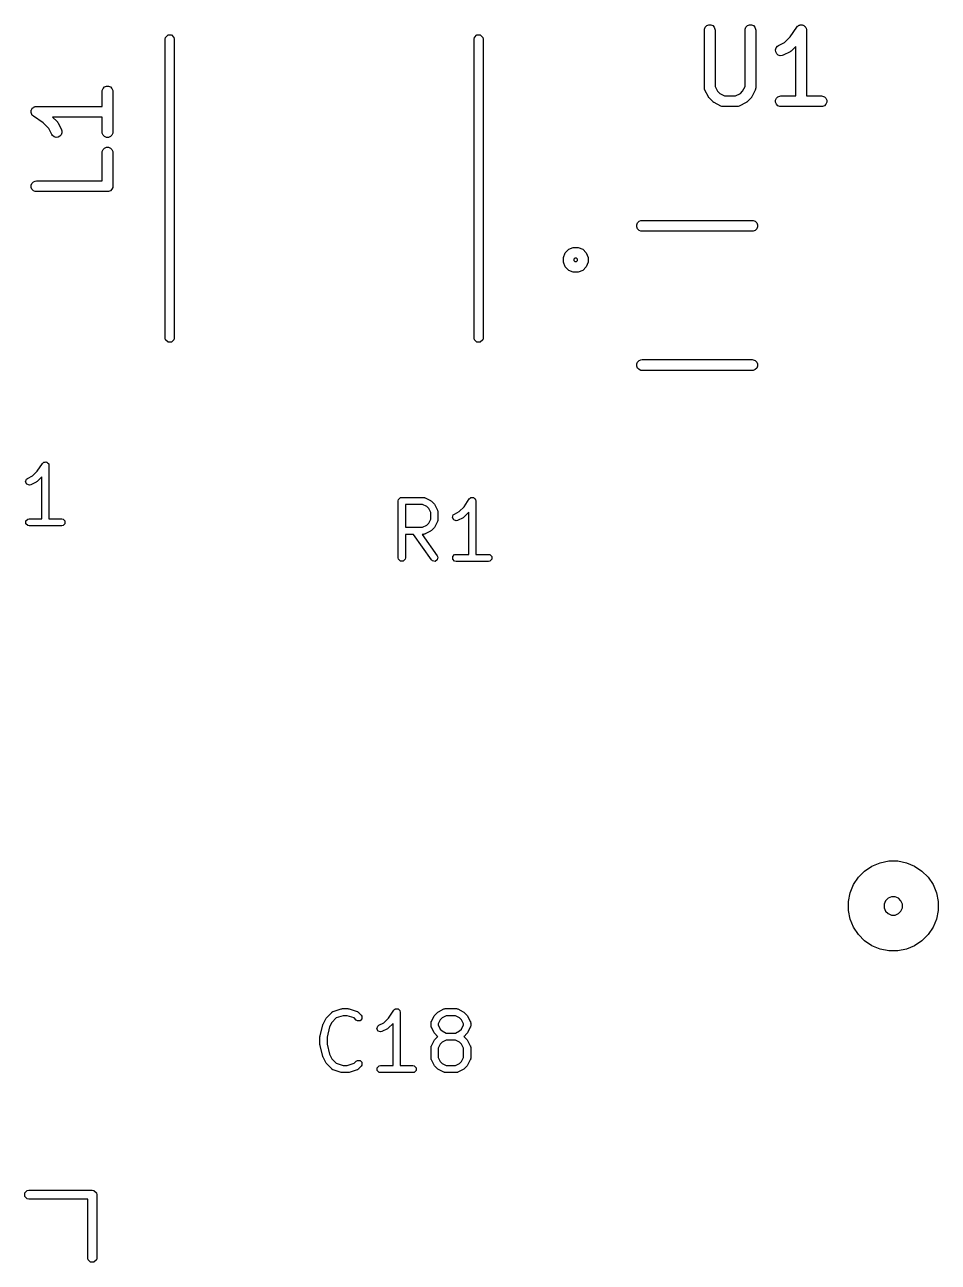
# Model space of a CAD drawing. Header units: inches. Extents: x 2.77 to 6.15, y -3.55 to -1.72.
# Drawn here: x 4.48 to 4.986, y -2.405 to -1.72 of the extents above; entities that cross this region are included whole.
import ezdxf

# ---------------------------------------------------------------- set-up
doc = ezdxf.new("R2010")
doc.units = ezdxf.units.IN
doc.header["$MEASUREMENT"] = 0
doc.layers.add('F.Silkscreen', color=41, linetype='CONTINUOUS', true_color=0xf2eda1)

msp = doc.modelspace()

# ---------------------------------------------------------------- linework, layer by layer
at = {"layer": 'F.Silkscreen', "linetype": 'CONTINUOUS'}
for p, q in [((4.85611, -1.72334), (4.85616, -1.72276)), ((4.85611, -1.75521), (4.85611, -1.72334)), ((4.85616, -1.72276), (4.8566, -1.7217)), ((4.8566, -1.7217), (4.85742, -1.72088)), ((4.85742, -1.72088), (4.85848, -1.72044)), ((4.85848, -1.72044), (4.85963, -1.72044)), ((4.85963, -1.72044), (4.8607, -1.72088)), ((4.8607, -1.72088), (4.86151, -1.7217)), ((4.86151, -1.7217), (4.86195, -1.72276)), ((4.86195, -1.72276), (4.86201, -1.72334)), ((4.86201, -1.72334), (4.86201, -1.75451)), ((4.8786, -1.72334), (4.87866, -1.72276)), ((4.8786, -1.75451), (4.8786, -1.72334)), ((4.87866, -1.72276), (4.8791, -1.7217)), ((4.8791, -1.7217), (4.87992, -1.72088)), ((4.87992, -1.72088), (4.88098, -1.72044)), ((4.88098, -1.72044), (4.88213, -1.72044)), ((4.88213, -1.72044), (4.8832, -1.72088)), ((4.8832, -1.72088), (4.88401, -1.7217)), ((4.88401, -1.7217), (4.88445, -1.72276)), ((4.88445, -1.72276), (4.88451, -1.72334)), ((4.88451, -1.72334), (4.88451, -1.75521)), ((4.90363, -1.72708), (4.90722, -1.7217)), ((4.90722, -1.7217), (4.90759, -1.72125)), ((4.90722, -1.7217), (4.90722, -1.7217)), ((4.90722, -1.7217), (4.90722, -1.7217)), ((4.90722, -1.7217), (4.90722, -1.7217)), ((4.90759, -1.72125), (4.90783, -1.72109)), ((4.90783, -1.72109), (4.90804, -1.72088)), ((4.90804, -1.72088), (4.9083, -1.72077)), ((4.9083, -1.72077), (4.90854, -1.72061)), ((4.90854, -1.72061), (4.90883, -1.72056)), ((4.90883, -1.72056), (4.9091, -1.72044)), ((4.9091, -1.72044), (4.90939, -1.72044)), ((4.90939, -1.72044), (4.90967, -1.72039)), ((4.90967, -1.72039), (4.90996, -1.72044)), ((4.90996, -1.72044), (4.91025, -1.72044)), ((4.91025, -1.72044), (4.91052, -1.72055)), ((4.91052, -1.72055), (4.9108, -1.72061)), ((4.9108, -1.72061), (4.91105, -1.72077)), ((4.91105, -1.72077), (4.91132, -1.72088)), ((4.91132, -1.72088), (4.91152, -1.72109)), ((4.91152, -1.72109), (4.91176, -1.72125)), ((4.91176, -1.72125), (4.91193, -1.72149)), ((4.91193, -1.72149), (4.91213, -1.7217)), ((4.91213, -1.7217), (4.91224, -1.72197)), ((4.91224, -1.72197), (4.9124, -1.72221)), ((4.9124, -1.72221), (4.91246, -1.72249)), ((4.91246, -1.72249), (4.91257, -1.72276)), ((4.91257, -1.72276), (4.91263, -1.72333)), ((4.91263, -1.72333), (4.91263, -1.72334)), ((4.91263, -1.72334), (4.91263, -1.72334)), ((4.91263, -1.72334), (4.91263, -1.72334)), ((4.91263, -1.72334), (4.91263, -1.75976)), ((4.55774, -1.72835), (4.55793, -1.72739)), ((4.55774, -1.8937), (4.55774, -1.72835)), ((4.55793, -1.72739), (4.55928, -1.72604)), ((4.55928, -1.72604), (4.56119, -1.72604)), ((4.56119, -1.72604), (4.56255, -1.72739)), ((4.56255, -1.72739), (4.56274, -1.72835)), ((4.56274, -1.72835), (4.56274, -1.8937)), ((4.7286, -1.72835), (4.72879, -1.72739)), ((4.7286, -1.8937), (4.7286, -1.72835)), ((4.72879, -1.72739), (4.73015, -1.72604)), ((4.73015, -1.72604), (4.73206, -1.72604)), ((4.73206, -1.72604), (4.73341, -1.72739)), ((4.73341, -1.72739), (4.7336, -1.72835)), ((4.7336, -1.72835), (4.7336, -1.8937)), ((4.89711, -1.73195), (4.90043, -1.73029)), ((4.90043, -1.73029), (4.90363, -1.72708)), ((4.8955, -1.73422), (4.89586, -1.73313)), ((4.89558, -1.73537), (4.8955, -1.73422)), ((4.8961, -1.7364), (4.89558, -1.73537)), ((4.89586, -1.73313), (4.89662, -1.73226)), ((4.89697, -1.73715), (4.8961, -1.7364)), ((4.89662, -1.73226), (4.89711, -1.73195)), ((4.89806, -1.73752), (4.89697, -1.73715)), ((4.89921, -1.73744), (4.89806, -1.73752)), ((4.89975, -1.73723), (4.89921, -1.73744)), ((4.9035, -1.73535), (4.89975, -1.73723)), ((4.90375, -1.7352), (4.9035, -1.73535)), ((4.90382, -1.73517), (4.90375, -1.7352)), ((4.9039, -1.7351), (4.90382, -1.73517)), ((4.90399, -1.73505), (4.9039, -1.7351)), ((4.90404, -1.73499), (4.90399, -1.73505)), ((4.90427, -1.7348), (4.90404, -1.73499)), ((4.90672, -1.73234), (4.90427, -1.7348)), ((4.90672, -1.75976), (4.90672, -1.73234)), ((4.52283, -1.75726), (4.52288, -1.75669)), ((4.52283, -1.76556), (4.52283, -1.75726)), ((4.52288, -1.75669), (4.52333, -1.75562)), ((4.52333, -1.75562), (4.52414, -1.75481)), ((4.52414, -1.75481), (4.5252, -1.75437)), ((4.5252, -1.75437), (4.52636, -1.75437)), ((4.52636, -1.75437), (4.52742, -1.75481)), ((4.52742, -1.75481), (4.52824, -1.75562)), ((4.52824, -1.75562), (4.52868, -1.75669)), ((4.52868, -1.75669), (4.52873, -1.75726)), ((4.52873, -1.75726), (4.52873, -1.77976)), ((4.85616, -1.75579), (4.85611, -1.75521)), ((4.8562, -1.75588), (4.85616, -1.75579)), ((4.85621, -1.75599), (4.8562, -1.75588)), ((4.85642, -1.75653), (4.85621, -1.75599)), ((4.85829, -1.76028), (4.85642, -1.75653)), ((4.86201, -1.75451), (4.86336, -1.75721)), ((4.86336, -1.75721), (4.86456, -1.75841)), ((4.86456, -1.75841), (4.86725, -1.75976)), ((4.87336, -1.75976), (4.87606, -1.75841)), ((4.87606, -1.75841), (4.87725, -1.75721)), ((4.87725, -1.75721), (4.8786, -1.75451)), ((4.8842, -1.75653), (4.88232, -1.76028)), ((4.8844, -1.75599), (4.8842, -1.75653)), ((4.88441, -1.75588), (4.8844, -1.75599)), ((4.88445, -1.75579), (4.88441, -1.75588)), ((4.88451, -1.75521), (4.88445, -1.75579)), ((4.48477, -1.76606), (4.48504, -1.76595)), ((4.48504, -1.76595), (4.48528, -1.76579)), ((4.48528, -1.76579), (4.48556, -1.76573)), ((4.48556, -1.76573), (4.48583, -1.76562)), ((4.48583, -1.76562), (4.4864, -1.76556)), ((4.4864, -1.76556), (4.48641, -1.76556)), ((4.48641, -1.76556), (4.48641, -1.76556)), ((4.48641, -1.76556), (4.48641, -1.76556)), ((4.48641, -1.76556), (4.52283, -1.76556)), ((4.85845, -1.76053), (4.85829, -1.76028)), ((4.85848, -1.7606), (4.85845, -1.76053)), ((4.85854, -1.76068), (4.85848, -1.7606)), ((4.8586, -1.76077), (4.85854, -1.76068)), ((4.85866, -1.76082), (4.8586, -1.76077)), ((4.85885, -1.76105), (4.85866, -1.76082)), ((4.86072, -1.76292), (4.85885, -1.76105)), ((4.86095, -1.76311), (4.86072, -1.76292)), ((4.861, -1.76317), (4.86095, -1.76311)), ((4.86109, -1.76322), (4.861, -1.76317)), ((4.86117, -1.76329), (4.86109, -1.76322)), ((4.86124, -1.76332), (4.86117, -1.76329)), ((4.86149, -1.76348), (4.86124, -1.76332)), ((4.86524, -1.76535), (4.86149, -1.76348)), ((4.86578, -1.76556), (4.86524, -1.76535)), ((4.86588, -1.76556), (4.86578, -1.76556)), ((4.86598, -1.76561), (4.86588, -1.76556)), ((4.86656, -1.76566), (4.86598, -1.76561)), ((4.87406, -1.76566), (4.86656, -1.76566)), ((4.86725, -1.75976), (4.87336, -1.75976)), ((4.87463, -1.76561), (4.87406, -1.76566)), ((4.87473, -1.76556), (4.87463, -1.76561)), ((4.87484, -1.76556), (4.87473, -1.76556)), ((4.87538, -1.76535), (4.87484, -1.76556)), ((4.87913, -1.76348), (4.87538, -1.76535)), ((4.87937, -1.76332), (4.87913, -1.76348)), ((4.87945, -1.76329), (4.87937, -1.76332)), ((4.87953, -1.76322), (4.87945, -1.76329)), ((4.87962, -1.76317), (4.87953, -1.76322)), ((4.87967, -1.76311), (4.87962, -1.76317)), ((4.87989, -1.76292), (4.87967, -1.76311)), ((4.88177, -1.76105), (4.87989, -1.76292)), ((4.88195, -1.76082), (4.88177, -1.76105)), ((4.88201, -1.76077), (4.88195, -1.76082)), ((4.88207, -1.76068), (4.88201, -1.76077)), ((4.88214, -1.7606), (4.88207, -1.76068)), ((4.88217, -1.76053), (4.88214, -1.7606)), ((4.88232, -1.76028), (4.88217, -1.76053)), ((4.89553, -1.76213), (4.89597, -1.76107)), ((4.89553, -1.76329), (4.89553, -1.76213)), ((4.89597, -1.76435), (4.89553, -1.76329)), ((4.89597, -1.76107), (4.89679, -1.76025)), ((4.89679, -1.76516), (4.89597, -1.76435)), ((4.89679, -1.76025), (4.89785, -1.75981)), ((4.89785, -1.76561), (4.89679, -1.76516)), ((4.89785, -1.75981), (4.89843, -1.75976)), ((4.89843, -1.76566), (4.89785, -1.76561)), ((4.89843, -1.75976), (4.90672, -1.75976)), ((4.92093, -1.76566), (4.89843, -1.76566)), ((4.91263, -1.75976), (4.92093, -1.75976)), ((4.92093, -1.75976), (4.9215, -1.75981)), ((4.9215, -1.76561), (4.92093, -1.76566)), ((4.9215, -1.75981), (4.92257, -1.76025)), ((4.92257, -1.76516), (4.9215, -1.76561)), ((4.92257, -1.76025), (4.92338, -1.76107)), ((4.92338, -1.76435), (4.92257, -1.76516)), ((4.92338, -1.76107), (4.92382, -1.76213)), ((4.92382, -1.76329), (4.92338, -1.76435)), ((4.92382, -1.76213), (4.92382, -1.76329)), ((4.48346, -1.76852), (4.48351, -1.76823)), ((4.48351, -1.7688), (4.48346, -1.76852)), ((4.48351, -1.76794), (4.48362, -1.76767)), ((4.48351, -1.76823), (4.48351, -1.76794)), ((4.48351, -1.76909), (4.48351, -1.7688)), ((4.48363, -1.76936), (4.48351, -1.76909)), ((4.48362, -1.76767), (4.48368, -1.76739)), ((4.48368, -1.76965), (4.48363, -1.76936)), ((4.48368, -1.76739), (4.48384, -1.76714)), ((4.48384, -1.76989), (4.48368, -1.76965)), ((4.48384, -1.76714), (4.48396, -1.76687)), ((4.48396, -1.77015), (4.48384, -1.76989)), ((4.48396, -1.76687), (4.48416, -1.76667)), ((4.48416, -1.77036), (4.48396, -1.77015)), ((4.48416, -1.76667), (4.48432, -1.76643)), ((4.48432, -1.7706), (4.48416, -1.77036)), ((4.48432, -1.76643), (4.48456, -1.76626)), ((4.48477, -1.77097), (4.48432, -1.7706)), ((4.48456, -1.76626), (4.48477, -1.76606)), ((4.49015, -1.77456), (4.48477, -1.77097)), ((4.48477, -1.77097), (4.48477, -1.77097)), ((4.48477, -1.77097), (4.48477, -1.77097)), ((4.48477, -1.77097), (4.48477, -1.77097)), ((4.52283, -1.77147), (4.49541, -1.77147)), ((4.49541, -1.77147), (4.49787, -1.77392)), ((4.52283, -1.77976), (4.52283, -1.77147)), ((4.49336, -1.77776), (4.49015, -1.77456)), ((4.49502, -1.78108), (4.49336, -1.77776)), ((4.49787, -1.77392), (4.49806, -1.77415)), ((4.49806, -1.77415), (4.49812, -1.7742)), ((4.49812, -1.7742), (4.49817, -1.77429)), ((4.49817, -1.77429), (4.49824, -1.77437)), ((4.49824, -1.77437), (4.49827, -1.77444)), ((4.49827, -1.77444), (4.49843, -1.77469)), ((4.49843, -1.77469), (4.5003, -1.77844)), ((4.5003, -1.77844), (4.50051, -1.77898)), ((4.50051, -1.77898), (4.50059, -1.78013)), ((4.49533, -1.78157), (4.49502, -1.78108)), ((4.4962, -1.78233), (4.49533, -1.78157)), ((4.49729, -1.78269), (4.4962, -1.78233)), ((4.49844, -1.78261), (4.49729, -1.78269)), ((4.49947, -1.78209), (4.49844, -1.78261)), ((4.50022, -1.78122), (4.49947, -1.78209)), ((4.50059, -1.78013), (4.50022, -1.78122)), ((4.52288, -1.78034), (4.52283, -1.77976)), ((4.52333, -1.7814), (4.52288, -1.78034)), ((4.52414, -1.78222), (4.52333, -1.7814)), ((4.5252, -1.78266), (4.52414, -1.78222)), ((4.52636, -1.78266), (4.5252, -1.78266)), ((4.52742, -1.78222), (4.52636, -1.78266)), ((4.52824, -1.7814), (4.52742, -1.78222)), ((4.52868, -1.78034), (4.52824, -1.7814)), ((4.52873, -1.77976), (4.52868, -1.78034)), ((4.52283, -1.79101), (4.52288, -1.79043)), ((4.52283, -1.80681), (4.52283, -1.79101)), ((4.52288, -1.79043), (4.52333, -1.78937)), ((4.52333, -1.78937), (4.52414, -1.78856)), ((4.52414, -1.78856), (4.5252, -1.78811)), ((4.5252, -1.78811), (4.52636, -1.78811)), ((4.52636, -1.78811), (4.52742, -1.78856)), ((4.52742, -1.78856), (4.52824, -1.78937)), ((4.52824, -1.78937), (4.52868, -1.79043)), ((4.52868, -1.79043), (4.52873, -1.79101)), ((4.52873, -1.79101), (4.52873, -1.80976)), ((4.48477, -1.8073), (4.48583, -1.80686)), ((4.48583, -1.80686), (4.48641, -1.80681)), ((4.48641, -1.80681), (4.52283, -1.80681)), ((4.48351, -1.80918), (4.48396, -1.80812)), ((4.48351, -1.81033), (4.48351, -1.80918)), ((4.48396, -1.8114), (4.48351, -1.81033)), ((4.48396, -1.80812), (4.48477, -1.8073)), ((4.48477, -1.81221), (4.48396, -1.8114)), ((4.48583, -1.81265), (4.48477, -1.81221)), ((4.48641, -1.81271), (4.48583, -1.81265)), ((4.52578, -1.81271), (4.48641, -1.81271)), ((4.52636, -1.81265), (4.52578, -1.81271)), ((4.52742, -1.81221), (4.52636, -1.81265)), ((4.52824, -1.8114), (4.52742, -1.81221)), ((4.52868, -1.81033), (4.52824, -1.8114)), ((4.52873, -1.80976), (4.52868, -1.81033)), ((4.81864, -1.83103), (4.81909, -1.82994)), ((4.81864, -1.8322), (4.81864, -1.83103)), ((4.81909, -1.83328), (4.81864, -1.8322)), ((4.81909, -1.82994), (4.81992, -1.82912)), ((4.81992, -1.8341), (4.81909, -1.83328)), ((4.81992, -1.82912), (4.821, -1.82867)), ((4.821, -1.83455), (4.81992, -1.8341)), ((4.821, -1.82867), (4.82159, -1.82861)), ((4.82159, -1.82861), (4.88259, -1.82861)), ((4.88259, -1.82861), (4.88317, -1.82867)), ((4.88317, -1.82867), (4.88425, -1.82912)), ((4.88425, -1.8341), (4.88317, -1.83455)), ((4.88425, -1.82912), (4.88508, -1.82994)), ((4.88508, -1.83328), (4.88425, -1.8341)), ((4.88508, -1.82994), (4.88553, -1.83103)), ((4.88553, -1.8322), (4.88508, -1.83328)), ((4.88553, -1.83103), (4.88553, -1.8322)), ((4.82159, -1.83461), (4.821, -1.83455)), ((4.88259, -1.83461), (4.82159, -1.83461)), ((4.88317, -1.83455), (4.88259, -1.83461)), ((4.77803, -1.84905), (4.77908, -1.84653)), ((4.77908, -1.84653), (4.78101, -1.8446)), ((4.78101, -1.8446), (4.78353, -1.84356)), ((4.78353, -1.84356), (4.78626, -1.84356)), ((4.78626, -1.84356), (4.78878, -1.8446)), ((4.78878, -1.8446), (4.79072, -1.84653)), ((4.79072, -1.84653), (4.79176, -1.84905)), ((4.77803, -1.85001), (4.77803, -1.84905)), ((4.77803, -1.85179), (4.77803, -1.85001)), ((4.77908, -1.85431), (4.77803, -1.85179)), ((4.78101, -1.85624), (4.77908, -1.85431)), ((4.78448, -1.84942), (4.7839, -1.85001)), ((4.7839, -1.85001), (4.7839, -1.85083)), ((4.7839, -1.85083), (4.78448, -1.85142)), ((4.78531, -1.84942), (4.78448, -1.84942)), ((4.78448, -1.85142), (4.78531, -1.85142)), ((4.7859, -1.85001), (4.78531, -1.84942)), ((4.78531, -1.85142), (4.7859, -1.85083)), ((4.7859, -1.85083), (4.7859, -1.85001)), ((4.79072, -1.85431), (4.78878, -1.85624)), ((4.79176, -1.85179), (4.79072, -1.85431)), ((4.79176, -1.84905), (4.79176, -1.85179)), ((4.78353, -1.85729), (4.78101, -1.85624)), ((4.78626, -1.85729), (4.78353, -1.85729)), ((4.78878, -1.85624), (4.78626, -1.85729)), ((4.55793, -1.89466), (4.55774, -1.8937)), ((4.55928, -1.89601), (4.55793, -1.89466)), ((4.56119, -1.89601), (4.55928, -1.89601)), ((4.56255, -1.89466), (4.56119, -1.89601)), ((4.56274, -1.8937), (4.56255, -1.89466)), ((4.72879, -1.89466), (4.7286, -1.8937)), ((4.73015, -1.89601), (4.72879, -1.89466)), ((4.73206, -1.89601), (4.73015, -1.89601)), ((4.73341, -1.89466), (4.73206, -1.89601)), ((4.7336, -1.8937), (4.73341, -1.89466)), ((4.81864, -1.90803), (4.81909, -1.90694)), ((4.81864, -1.9092), (4.81864, -1.90803)), ((4.81909, -1.91028), (4.81864, -1.9092)), ((4.81909, -1.90694), (4.81992, -1.90612)), ((4.81992, -1.90612), (4.821, -1.90567)), ((4.821, -1.90567), (4.82159, -1.90561)), ((4.82159, -1.90561), (4.88259, -1.90561)), ((4.88259, -1.90561), (4.88317, -1.90567)), ((4.88317, -1.90567), (4.88425, -1.90612)), ((4.88425, -1.90612), (4.88508, -1.90694)), ((4.88508, -1.90694), (4.88553, -1.90803)), ((4.88553, -1.9092), (4.88508, -1.91028)), ((4.88553, -1.90803), (4.88553, -1.9092)), ((4.81992, -1.9111), (4.81909, -1.91028)), ((4.821, -1.91155), (4.81992, -1.9111)), ((4.82159, -1.91161), (4.821, -1.91155)), ((4.88259, -1.91161), (4.82159, -1.91161)), ((4.88317, -1.91155), (4.88259, -1.91161)), ((4.88425, -1.9111), (4.88317, -1.91155)), ((4.88508, -1.91028), (4.88425, -1.9111)), ((4.48689, -1.96734), (4.48978, -1.96301)), ((4.48978, -1.96301), (4.49032, -1.96246)), ((4.49032, -1.96246), (4.49052, -1.96242)), ((4.49052, -1.96242), (4.49066, -1.96228)), ((4.49066, -1.96228), (4.49124, -1.96228)), ((4.49124, -1.96228), (4.4918, -1.96217)), ((4.4918, -1.96217), (4.49197, -1.96228)), ((4.49197, -1.96228), (4.49217, -1.96228)), ((4.49217, -1.96228), (4.49258, -1.96268)), ((4.49258, -1.96268), (4.49305, -1.963)), ((4.49305, -1.963), (4.49309, -1.9632)), ((4.49309, -1.9632), (4.49324, -1.96334)), ((4.49324, -1.96334), (4.49339, -1.9641)), ((4.49339, -1.9641), (4.49339, -1.99363)), ((4.48154, -1.97134), (4.48425, -1.96998)), ((4.48425, -1.96998), (4.48689, -1.96734)), ((4.48945, -1.97035), (4.48681, -1.97299)), ((4.48945, -1.99363), (4.48945, -1.97035)), ((4.48045, -1.97324), (4.48093, -1.97181)), ((4.48113, -1.97458), (4.48045, -1.97324)), ((4.48093, -1.97181), (4.48154, -1.97134)), ((4.48256, -1.97506), (4.48113, -1.97458)), ((4.4833, -1.97486), (4.48256, -1.97506)), ((4.4863, -1.97336), (4.4833, -1.97486)), ((4.48655, -1.97316), (4.4863, -1.97336)), ((4.48681, -1.97299), (4.48655, -1.97316)), ((4.68667, -1.98378), (4.68682, -1.98303)), ((4.68667, -2.01528), (4.68667, -1.98378)), ((4.68682, -1.98303), (4.68789, -1.98196)), ((4.68789, -1.98196), (4.68864, -1.98181)), ((4.68864, -1.98181), (4.70064, -1.98181)), ((4.70064, -1.98181), (4.70074, -1.98183)), ((4.70074, -1.98183), (4.70078, -1.98182)), ((4.70078, -1.98182), (4.70108, -1.9819)), ((4.70108, -1.9819), (4.70139, -1.98196)), ((4.70139, -1.98196), (4.70143, -1.982)), ((4.70143, -1.982), (4.70152, -1.98202)), ((4.70152, -1.98202), (4.70452, -1.98352)), ((4.70452, -1.98352), (4.70477, -1.98372)), ((4.70477, -1.98372), (4.70503, -1.98389)), ((4.70503, -1.98389), (4.70653, -1.98539)), ((4.72311, -1.98703), (4.726, -1.98269)), ((4.726, -1.98269), (4.72654, -1.98215)), ((4.72654, -1.98215), (4.72674, -1.98211)), ((4.72674, -1.98211), (4.72688, -1.98196)), ((4.72688, -1.98196), (4.72746, -1.98196)), ((4.72746, -1.98196), (4.72802, -1.98185)), ((4.72802, -1.98185), (4.72819, -1.98196)), ((4.72819, -1.98196), (4.72839, -1.98196)), ((4.72839, -1.98196), (4.7288, -1.98237)), ((4.7288, -1.98237), (4.72927, -1.98269)), ((4.72927, -1.98269), (4.72931, -1.98289)), ((4.72931, -1.98289), (4.72946, -1.98303)), ((4.72946, -1.98303), (4.72961, -1.98378)), ((4.72961, -1.98378), (4.72961, -2.01331)), ((4.70018, -1.98575), (4.69061, -1.98575)), ((4.69061, -1.98575), (4.69061, -1.99831)), ((4.70247, -1.9869), (4.70018, -1.98575)), ((4.70352, -1.98795), (4.70247, -1.9869)), ((4.70467, -1.99025), (4.70352, -1.98795)), ((4.70467, -1.99382), (4.70467, -1.99025)), ((4.70653, -1.98539), (4.70671, -1.98565)), ((4.70671, -1.98565), (4.7069, -1.9859)), ((4.7069, -1.9859), (4.7084, -1.9889)), ((4.7084, -1.9889), (4.70843, -1.989)), ((4.70843, -1.989), (4.70846, -1.98903)), ((4.70846, -1.98903), (4.70852, -1.98934)), ((4.70852, -1.98934), (4.7086, -1.98964)), ((4.7086, -1.98964), (4.70859, -1.98969)), ((4.70859, -1.98969), (4.70861, -1.98978)), ((4.70861, -1.98978), (4.70861, -1.99428)), ((4.71668, -1.99292), (4.71715, -1.99149)), ((4.71715, -1.99149), (4.71776, -1.99102)), ((4.71776, -1.99102), (4.72047, -1.98966)), ((4.72047, -1.98966), (4.72311, -1.98703)), ((4.72567, -1.99004), (4.72303, -1.99267)), ((4.72567, -2.01331), (4.72567, -1.99004)), ((4.4806, -1.99484), (4.48167, -1.99378)), ((4.4806, -1.99635), (4.4806, -1.99484)), ((4.48167, -1.99741), (4.4806, -1.99635)), ((4.48167, -1.99378), (4.48242, -1.99363)), ((4.48242, -1.99756), (4.48167, -1.99741)), ((4.48242, -1.99363), (4.48945, -1.99363)), ((4.50042, -1.99756), (4.48242, -1.99756)), ((4.49339, -1.99363), (4.50042, -1.99363)), ((4.50042, -1.99363), (4.50117, -1.99378)), ((4.50117, -1.99741), (4.50042, -1.99756)), ((4.50117, -1.99378), (4.50223, -1.99484)), ((4.50223, -1.99635), (4.50117, -1.99741)), ((4.50223, -1.99484), (4.50223, -1.99635)), ((4.69061, -1.99831), (4.70018, -1.99831)), ((4.70018, -1.99831), (4.70247, -1.99716)), ((4.70247, -1.99716), (4.70352, -1.99612)), ((4.70352, -1.99612), (4.70467, -1.99382)), ((4.70653, -1.99867), (4.70503, -2.00017)), ((4.70671, -1.99841), (4.70653, -1.99867)), ((4.7069, -1.99816), (4.70671, -1.99841)), ((4.7084, -1.99516), (4.7069, -1.99816)), ((4.70843, -1.99507), (4.7084, -1.99516)), ((4.70846, -1.99504), (4.70843, -1.99507)), ((4.70852, -1.99473), (4.70846, -1.99504)), ((4.7086, -1.99442), (4.70852, -1.99473)), ((4.70861, -1.99428), (4.70859, -1.99438)), ((4.70859, -1.99438), (4.7086, -1.99442)), ((4.71735, -1.99427), (4.71668, -1.99292)), ((4.71878, -1.99475), (4.71735, -1.99427)), ((4.71952, -1.99454), (4.71878, -1.99475)), ((4.72252, -1.99304), (4.71952, -1.99454)), ((4.72277, -1.99285), (4.72252, -1.99304)), ((4.72303, -1.99267), (4.72277, -1.99285)), ((4.69512, -2.00225), (4.69061, -2.00225)), ((4.69061, -2.00225), (4.69061, -2.01528)), ((4.70503, -2.01641), (4.69512, -2.00225)), ((4.70064, -2.00225), (4.69992, -2.00225)), ((4.69992, -2.00225), (4.70825, -2.01415)), ((4.70074, -2.00223), (4.70064, -2.00225)), ((4.70078, -2.00224), (4.70074, -2.00223)), ((4.70108, -2.00216), (4.70078, -2.00224)), ((4.70139, -2.0021), (4.70108, -2.00216)), ((4.70143, -2.00207), (4.70139, -2.0021)), ((4.70152, -2.00204), (4.70143, -2.00207)), ((4.70452, -2.00054), (4.70152, -2.00204)), ((4.70477, -2.00035), (4.70452, -2.00054)), ((4.70503, -2.00017), (4.70477, -2.00035)), ((4.68682, -2.01603), (4.68667, -2.01528)), ((4.68789, -2.0171), (4.68682, -2.01603)), ((4.6894, -2.0171), (4.68789, -2.0171)), ((4.69046, -2.01603), (4.6894, -2.0171)), ((4.69061, -2.01528), (4.69046, -2.01603)), ((4.70558, -2.01694), (4.70503, -2.01641)), ((4.70707, -2.0172), (4.70558, -2.01694)), ((4.7083, -2.01634), (4.70707, -2.0172)), ((4.70825, -2.01415), (4.70856, -2.01485)), ((4.70856, -2.01485), (4.7083, -2.01634)), ((4.71682, -2.01453), (4.71789, -2.01346)), ((4.71682, -2.01603), (4.71682, -2.01453)), ((4.71789, -2.0171), (4.71682, -2.01603)), ((4.71789, -2.01346), (4.71864, -2.01331)), ((4.71864, -2.01725), (4.71789, -2.0171)), ((4.71864, -2.01331), (4.72567, -2.01331)), ((4.73664, -2.01725), (4.71864, -2.01725)), ((4.72961, -2.01331), (4.73664, -2.01331)), ((4.73664, -2.01331), (4.73739, -2.01346)), ((4.73739, -2.0171), (4.73664, -2.01725)), ((4.73739, -2.01346), (4.73846, -2.01453)), ((4.73846, -2.01603), (4.73739, -2.0171)), ((4.73846, -2.01453), (4.73846, -2.01603)), ((4.95337, -2.18387), (4.95818, -2.18292)), ((4.95818, -2.18292), (4.96308, -2.18292)), ((4.96308, -2.18292), (4.96789, -2.18387)), ((4.9413, -2.19194), (4.94477, -2.18847)), ((4.94477, -2.18847), (4.94884, -2.18575)), ((4.94884, -2.18575), (4.95337, -2.18387)), ((4.96789, -2.18387), (4.97241, -2.18575)), ((4.97241, -2.18575), (4.97649, -2.18847)), ((4.97649, -2.18847), (4.97996, -2.19194)), ((4.93671, -2.20054), (4.93858, -2.19601)), ((4.93858, -2.19601), (4.9413, -2.19194)), ((4.97996, -2.19194), (4.98268, -2.19601)), ((4.98268, -2.19601), (4.98455, -2.20054)), ((4.93575, -2.20534), (4.93671, -2.20054)), ((4.9578, -2.20356), (4.95639, -2.20496)), ((4.95964, -2.2028), (4.9578, -2.20356)), ((4.96162, -2.2028), (4.95964, -2.2028)), ((4.96346, -2.20356), (4.96162, -2.2028)), ((4.96487, -2.20496), (4.96346, -2.20356)), ((4.98455, -2.20054), (4.98551, -2.20534)), ((4.93575, -2.2068), (4.93575, -2.20534)), ((4.93575, -2.21025), (4.93575, -2.2068)), ((4.93671, -2.21505), (4.93575, -2.21025)), ((4.95639, -2.20496), (4.95563, -2.2068)), ((4.95563, -2.2068), (4.95563, -2.20879)), ((4.95563, -2.20879), (4.95639, -2.21063)), ((4.95639, -2.21063), (4.9578, -2.21203)), ((4.96346, -2.21203), (4.96487, -2.21063)), ((4.96563, -2.2068), (4.96487, -2.20496)), ((4.96487, -2.21063), (4.96563, -2.20879)), ((4.96563, -2.20879), (4.96563, -2.2068)), ((4.98551, -2.21025), (4.98455, -2.21505)), ((4.98551, -2.20534), (4.98551, -2.21025)), ((4.93858, -2.21958), (4.93671, -2.21505)), ((4.9578, -2.21203), (4.95964, -2.2128)), ((4.95964, -2.2128), (4.96162, -2.2128)), ((4.96162, -2.2128), (4.96346, -2.21203)), ((4.98455, -2.21505), (4.98268, -2.21958)), ((4.9413, -2.22366), (4.93858, -2.21958)), ((4.94477, -2.22712), (4.9413, -2.22366)), ((4.97996, -2.22366), (4.97649, -2.22712)), ((4.98268, -2.21958), (4.97996, -2.22366)), ((4.94884, -2.22984), (4.94477, -2.22712)), ((4.95337, -2.23172), (4.94884, -2.22984)), ((4.97241, -2.22984), (4.96789, -2.23172)), ((4.97649, -2.22712), (4.97241, -2.22984)), ((4.95818, -2.23267), (4.95337, -2.23172)), ((4.96308, -2.23267), (4.95818, -2.23267)), ((4.96789, -2.23172), (4.96308, -2.23267)), ((4.65067, -2.26617), (4.65517, -2.26467)), ((4.65517, -2.26467), (4.65548, -2.26463)), ((4.65548, -2.26463), (4.65579, -2.26457)), ((4.65579, -2.26457), (4.65879, -2.26457)), ((4.65879, -2.26457), (4.6591, -2.26463)), ((4.6591, -2.26463), (4.65942, -2.26467)), ((4.65942, -2.26467), (4.66391, -2.26617)), ((4.68126, -2.26978), (4.68415, -2.26545)), ((4.68415, -2.26545), (4.68469, -2.2649)), ((4.68469, -2.2649), (4.68489, -2.26486)), ((4.68489, -2.26486), (4.68504, -2.26472)), ((4.68504, -2.26472), (4.68561, -2.26472)), ((4.68561, -2.26472), (4.68617, -2.26461)), ((4.68617, -2.26461), (4.68634, -2.26472)), ((4.68634, -2.26472), (4.68654, -2.26472)), ((4.68654, -2.26472), (4.68695, -2.26513)), ((4.68695, -2.26513), (4.68742, -2.26544)), ((4.68742, -2.26544), (4.68746, -2.26564)), ((4.70891, -2.26628), (4.71191, -2.26478)), ((4.71191, -2.26478), (4.712, -2.26475)), ((4.712, -2.26475), (4.71203, -2.26472)), ((4.71203, -2.26472), (4.71234, -2.26466)), ((4.71234, -2.26466), (4.71265, -2.26458)), ((4.71265, -2.26458), (4.71269, -2.26459)), ((4.71269, -2.26459), (4.71279, -2.26457)), ((4.71279, -2.26457), (4.71879, -2.26457)), ((4.71879, -2.26457), (4.71888, -2.26459)), ((4.71888, -2.26459), (4.71892, -2.26458)), ((4.71892, -2.26458), (4.71923, -2.26466)), ((4.71923, -2.26466), (4.71954, -2.26472)), ((4.71954, -2.26472), (4.71957, -2.26475)), ((4.71957, -2.26475), (4.71967, -2.26478)), ((4.71967, -2.26478), (4.72267, -2.26628)), ((4.64503, -2.27316), (4.64653, -2.27016)), ((4.64653, -2.27016), (4.64673, -2.26991)), ((4.64673, -2.26991), (4.6469, -2.26965)), ((4.6469, -2.26965), (4.6499, -2.26665)), ((4.64991, -2.2722), (4.64865, -2.27473)), ((4.6499, -2.26665), (4.64998, -2.26659)), ((4.65236, -2.26976), (4.64991, -2.2722)), ((4.64998, -2.26659), (4.65, -2.26655)), ((4.65, -2.26655), (4.65028, -2.2664)), ((4.65028, -2.2664), (4.65054, -2.26622)), ((4.65054, -2.26622), (4.65059, -2.26622)), ((4.65059, -2.26622), (4.65067, -2.26617)), ((4.65611, -2.26851), (4.65236, -2.26976)), ((4.65847, -2.26851), (4.65611, -2.26851)), ((4.66223, -2.26976), (4.65847, -2.26851)), ((4.6634, -2.27093), (4.66223, -2.26976)), ((4.66404, -2.27136), (4.6634, -2.27093)), ((4.66391, -2.26617), (4.664, -2.26622)), ((4.664, -2.26622), (4.66405, -2.26622)), ((4.66555, -2.27136), (4.66404, -2.27136)), ((4.66405, -2.26622), (4.66431, -2.2664)), ((4.66431, -2.2664), (4.66458, -2.26655)), ((4.66458, -2.26655), (4.6646, -2.26659)), ((4.6646, -2.26659), (4.66468, -2.26665)), ((4.66468, -2.26665), (4.66618, -2.26815)), ((4.66661, -2.27029), (4.66555, -2.27136)), ((4.66618, -2.26815), (4.66661, -2.26879)), ((4.66661, -2.26879), (4.66661, -2.27029)), ((4.67591, -2.27378), (4.67862, -2.27242)), ((4.67862, -2.27242), (4.68126, -2.26978)), ((4.68746, -2.26564), (4.68761, -2.26579)), ((4.68761, -2.26579), (4.68776, -2.26654)), ((4.68776, -2.26654), (4.68776, -2.29607)), ((4.70482, -2.2724), (4.70491, -2.27209)), ((4.70484, -2.27244), (4.70482, -2.2724)), ((4.70482, -2.27254), (4.70484, -2.27244)), ((4.70491, -2.27209), (4.70497, -2.27179)), ((4.70497, -2.27179), (4.705, -2.27175)), ((4.705, -2.27175), (4.70503, -2.27166)), ((4.70503, -2.27166), (4.70653, -2.26866)), ((4.70653, -2.26866), (4.70672, -2.26841)), ((4.70672, -2.26841), (4.70689, -2.26815)), ((4.70689, -2.26815), (4.70839, -2.26665)), ((4.70839, -2.26665), (4.70866, -2.26647)), ((4.70866, -2.26647), (4.70891, -2.26628)), ((4.7099, -2.2707), (4.70876, -2.273)), ((4.71095, -2.26966), (4.7099, -2.2707)), ((4.71325, -2.26851), (4.71095, -2.26966)), ((4.71832, -2.26851), (4.71325, -2.26851)), ((4.72062, -2.26966), (4.71832, -2.26851)), ((4.72167, -2.2707), (4.72062, -2.26966)), ((4.72282, -2.273), (4.72167, -2.2707)), ((4.72267, -2.26628), (4.72291, -2.26647)), ((4.72291, -2.26647), (4.72318, -2.26665)), ((4.72318, -2.26665), (4.72468, -2.26815)), ((4.72468, -2.26815), (4.72485, -2.26841)), ((4.72485, -2.26841), (4.72505, -2.26866)), ((4.72505, -2.26866), (4.72655, -2.27166)), ((4.72655, -2.27166), (4.72657, -2.27175)), ((4.72657, -2.27175), (4.7266, -2.27179)), ((4.7266, -2.27179), (4.72666, -2.27209)), ((4.72666, -2.27209), (4.72675, -2.2724)), ((4.72675, -2.2724), (4.72673, -2.27244)), ((4.72673, -2.27244), (4.72675, -2.27254)), ((4.64338, -2.27956), (4.64488, -2.27356)), ((4.64488, -2.27356), (4.64498, -2.27337)), ((4.64498, -2.27337), (4.64503, -2.27316)), ((4.64865, -2.27473), (4.64726, -2.28028)), ((4.67483, -2.27568), (4.6753, -2.27425)), ((4.6755, -2.27703), (4.67483, -2.27568)), ((4.6753, -2.27425), (4.67591, -2.27378)), ((4.67693, -2.2775), (4.6755, -2.27703)), ((4.67767, -2.2773), (4.67693, -2.2775)), ((4.68067, -2.2758), (4.67767, -2.2773)), ((4.68092, -2.27561), (4.68067, -2.2758)), ((4.68118, -2.27543), (4.68092, -2.27561)), ((4.68382, -2.27279), (4.68118, -2.27543)), ((4.68382, -2.29607), (4.68382, -2.27279)), ((4.70482, -2.27404), (4.70482, -2.27254)), ((4.70484, -2.27413), (4.70482, -2.27404)), ((4.70482, -2.27418), (4.70484, -2.27413)), ((4.70491, -2.27448), (4.70482, -2.27418)), ((4.70497, -2.27479), (4.70491, -2.27448)), ((4.705, -2.27482), (4.70497, -2.27479)), ((4.70503, -2.27492), (4.705, -2.27482)), ((4.70653, -2.27792), (4.70503, -2.27492)), ((4.70672, -2.27817), (4.70653, -2.27792)), ((4.70689, -2.27843), (4.70672, -2.27817)), ((4.70839, -2.27993), (4.70689, -2.27843)), ((4.70876, -2.273), (4.70876, -2.27357)), ((4.70876, -2.27357), (4.7099, -2.27587)), ((4.7099, -2.27587), (4.71095, -2.27692)), ((4.71095, -2.27692), (4.71325, -2.27807)), ((4.71325, -2.27807), (4.71832, -2.27807)), ((4.71832, -2.27807), (4.72062, -2.27692)), ((4.72062, -2.27692), (4.72167, -2.27587)), ((4.72167, -2.27587), (4.72282, -2.27357)), ((4.72282, -2.27357), (4.72282, -2.273)), ((4.72468, -2.27843), (4.72318, -2.27993)), ((4.72485, -2.27817), (4.72468, -2.27843)), ((4.72505, -2.27792), (4.72485, -2.27817)), ((4.72655, -2.27492), (4.72505, -2.27792)), ((4.72657, -2.27482), (4.72655, -2.27492)), ((4.7266, -2.27479), (4.72657, -2.27482)), ((4.72666, -2.27448), (4.7266, -2.27479)), ((4.72675, -2.27418), (4.72666, -2.27448)), ((4.72675, -2.27404), (4.72673, -2.27413)), ((4.72673, -2.27413), (4.72675, -2.27418)), ((4.72675, -2.27254), (4.72675, -2.27404)), ((4.64333, -2.28004), (4.64337, -2.2798)), ((4.64333, -2.28454), (4.64333, -2.28004)), ((4.64337, -2.28477), (4.64333, -2.28454)), ((4.64337, -2.2798), (4.64338, -2.27956)), ((4.64338, -2.28501), (4.64337, -2.28477)), ((4.64488, -2.29101), (4.64338, -2.28501)), ((4.64726, -2.28028), (4.64726, -2.28429)), ((4.64726, -2.28429), (4.64865, -2.28985)), ((4.70482, -2.2859), (4.70491, -2.28559)), ((4.70484, -2.28594), (4.70482, -2.2859)), ((4.70482, -2.28604), (4.70484, -2.28594)), ((4.70482, -2.29204), (4.70482, -2.28604)), ((4.70491, -2.28559), (4.70497, -2.28528)), ((4.70497, -2.28528), (4.705, -2.28525)), ((4.705, -2.28525), (4.70503, -2.28516)), ((4.70503, -2.28516), (4.70653, -2.28216)), ((4.70653, -2.28216), (4.70672, -2.28191)), ((4.70672, -2.28191), (4.70689, -2.28165)), ((4.70689, -2.28165), (4.70839, -2.28015)), ((4.70856, -2.28004), (4.70839, -2.27993)), ((4.70839, -2.28015), (4.70856, -2.28004)), ((4.7099, -2.2842), (4.70876, -2.2865)), ((4.71095, -2.28316), (4.7099, -2.2842)), ((4.71325, -2.28201), (4.71095, -2.28316)), ((4.71832, -2.28201), (4.71325, -2.28201)), ((4.72062, -2.28316), (4.71832, -2.28201)), ((4.72167, -2.2842), (4.72062, -2.28316)), ((4.72282, -2.2865), (4.72167, -2.2842)), ((4.72318, -2.27993), (4.72302, -2.28004)), ((4.72302, -2.28004), (4.72318, -2.28015)), ((4.72318, -2.28015), (4.72468, -2.28165)), ((4.72468, -2.28165), (4.72485, -2.28191)), ((4.72485, -2.28191), (4.72505, -2.28216)), ((4.72505, -2.28216), (4.72655, -2.28516)), ((4.72655, -2.28516), (4.72657, -2.28525)), ((4.72657, -2.28525), (4.7266, -2.28528)), ((4.7266, -2.28528), (4.72666, -2.28559)), ((4.72666, -2.28559), (4.72675, -2.2859)), ((4.72675, -2.2859), (4.72673, -2.28594)), ((4.72673, -2.28594), (4.72675, -2.28604)), ((4.72675, -2.28604), (4.72675, -2.29204)), ((4.64498, -2.29121), (4.64488, -2.29101)), ((4.64503, -2.29142), (4.64498, -2.29121)), ((4.64653, -2.29442), (4.64503, -2.29142)), ((4.64865, -2.28985), (4.64991, -2.29237)), ((4.64991, -2.29237), (4.65236, -2.29481)), ((4.70484, -2.29213), (4.70482, -2.29204)), ((4.70482, -2.29218), (4.70484, -2.29213)), ((4.70491, -2.29248), (4.70482, -2.29218)), ((4.70497, -2.29279), (4.70491, -2.29248)), ((4.705, -2.29282), (4.70497, -2.29279)), ((4.70503, -2.29292), (4.705, -2.29282)), ((4.70653, -2.29592), (4.70503, -2.29292)), ((4.70876, -2.2865), (4.70876, -2.29157)), ((4.70876, -2.29157), (4.7099, -2.29387)), ((4.72167, -2.29387), (4.72282, -2.29157)), ((4.72282, -2.29157), (4.72282, -2.2865)), ((4.72655, -2.29292), (4.72505, -2.29592)), ((4.72657, -2.29282), (4.72655, -2.29292)), ((4.7266, -2.29279), (4.72657, -2.29282)), ((4.72666, -2.29248), (4.7266, -2.29279)), ((4.72675, -2.29218), (4.72666, -2.29248)), ((4.72675, -2.29204), (4.72673, -2.29213)), ((4.72673, -2.29213), (4.72675, -2.29218)), ((4.64673, -2.29467), (4.64653, -2.29442)), ((4.6469, -2.29493), (4.64673, -2.29467)), ((4.6499, -2.29793), (4.6469, -2.29493)), ((4.64998, -2.29798), (4.6499, -2.29793)), ((4.65, -2.29802), (4.64998, -2.29798)), ((4.65028, -2.29818), (4.65, -2.29802)), ((4.65054, -2.29835), (4.65028, -2.29818)), ((4.65059, -2.29835), (4.65054, -2.29835)), ((4.65067, -2.2984), (4.65059, -2.29835)), ((4.65517, -2.2999), (4.65067, -2.2984)), ((4.65236, -2.29481), (4.65611, -2.29607)), ((4.65611, -2.29607), (4.65847, -2.29607)), ((4.65847, -2.29607), (4.66223, -2.29481)), ((4.66391, -2.2984), (4.65942, -2.2999)), ((4.66223, -2.29481), (4.6634, -2.29364)), ((4.6634, -2.29364), (4.66404, -2.29322)), ((4.664, -2.29835), (4.66391, -2.2984)), ((4.66405, -2.29835), (4.664, -2.29835)), ((4.66404, -2.29322), (4.66555, -2.29322)), ((4.66431, -2.29818), (4.66405, -2.29835)), ((4.66458, -2.29802), (4.66431, -2.29818)), ((4.6646, -2.29798), (4.66458, -2.29802)), ((4.66468, -2.29793), (4.6646, -2.29798)), ((4.66618, -2.29643), (4.66468, -2.29793)), ((4.66555, -2.29322), (4.66661, -2.29428)), ((4.66661, -2.29579), (4.66618, -2.29643)), ((4.66661, -2.29428), (4.66661, -2.29579)), ((4.67497, -2.29728), (4.67604, -2.29622)), ((4.67497, -2.29879), (4.67497, -2.29728)), ((4.67604, -2.29985), (4.67497, -2.29879)), ((4.67604, -2.29622), (4.67679, -2.29607)), ((4.67679, -2.3), (4.67604, -2.29985)), ((4.67679, -2.29607), (4.68382, -2.29607)), ((4.68776, -2.29607), (4.69479, -2.29607)), ((4.69479, -2.29607), (4.69554, -2.29622)), ((4.69554, -2.29985), (4.69479, -2.3)), ((4.69554, -2.29622), (4.69661, -2.29728)), ((4.69661, -2.29879), (4.69554, -2.29985)), ((4.69661, -2.29728), (4.69661, -2.29879)), ((4.70672, -2.29616), (4.70653, -2.29592)), ((4.70689, -2.29643), (4.70672, -2.29616)), ((4.70839, -2.29793), (4.70689, -2.29643)), ((4.70866, -2.2981), (4.70839, -2.29793)), ((4.70891, -2.2983), (4.70866, -2.2981)), ((4.71191, -2.2998), (4.70891, -2.2983)), ((4.7099, -2.29387), (4.71095, -2.29492)), ((4.71095, -2.29492), (4.71325, -2.29607)), ((4.712, -2.29982), (4.71191, -2.2998)), ((4.71203, -2.29985), (4.712, -2.29982)), ((4.71234, -2.29992), (4.71203, -2.29985)), ((4.71325, -2.29607), (4.71832, -2.29607)), ((4.71832, -2.29607), (4.72062, -2.29492)), ((4.71954, -2.29985), (4.71923, -2.29992)), ((4.71957, -2.29982), (4.71954, -2.29985)), ((4.71967, -2.2998), (4.71957, -2.29982)), ((4.72267, -2.2983), (4.71967, -2.2998)), ((4.72062, -2.29492), (4.72167, -2.29387)), ((4.72291, -2.2981), (4.72267, -2.2983)), ((4.72318, -2.29793), (4.72291, -2.2981)), ((4.72468, -2.29643), (4.72318, -2.29793)), ((4.72485, -2.29617), (4.72468, -2.29643)), ((4.72505, -2.29592), (4.72485, -2.29617)), ((4.65548, -2.29994), (4.65517, -2.2999)), ((4.65579, -2.3), (4.65548, -2.29994)), ((4.65879, -2.3), (4.65579, -2.3)), ((4.6591, -2.29994), (4.65879, -2.3)), ((4.65942, -2.2999), (4.6591, -2.29994)), ((4.69479, -2.3), (4.67679, -2.3)), ((4.71265, -2.3), (4.71234, -2.29992)), ((4.71269, -2.29998), (4.71265, -2.3)), ((4.71279, -2.3), (4.71269, -2.29998)), ((4.71879, -2.3), (4.71279, -2.3)), ((4.71888, -2.29998), (4.71879, -2.3)), ((4.71892, -2.3), (4.71888, -2.29998)), ((4.71923, -2.29992), (4.71892, -2.3)), ((4.47997, -2.36656), (4.48133, -2.36521)), ((4.47997, -2.36848), (4.47997, -2.36656)), ((4.48133, -2.36521), (4.48228, -2.36502)), ((4.48228, -2.36502), (4.51732, -2.36502)), ((4.51732, -2.36502), (4.51828, -2.36521)), ((4.51828, -2.36521), (4.51963, -2.36656)), ((4.51963, -2.36656), (4.51982, -2.36752)), ((4.51982, -2.36752), (4.51982, -2.40256)), ((4.48133, -2.36983), (4.47997, -2.36848)), ((4.48228, -2.37002), (4.48133, -2.36983)), ((4.51482, -2.37002), (4.48228, -2.37002)), ((4.51482, -2.40256), (4.51482, -2.37002)), ((4.51501, -2.40352), (4.51482, -2.40256)), ((4.51637, -2.40487), (4.51501, -2.40352)), ((4.51828, -2.40487), (4.51637, -2.40487)), ((4.51963, -2.40352), (4.51828, -2.40487)), ((4.51982, -2.40256), (4.51963, -2.40352))]:
    msp.add_line(p, q, dxfattribs=at)

doc.saveas('drawing.dxf')
